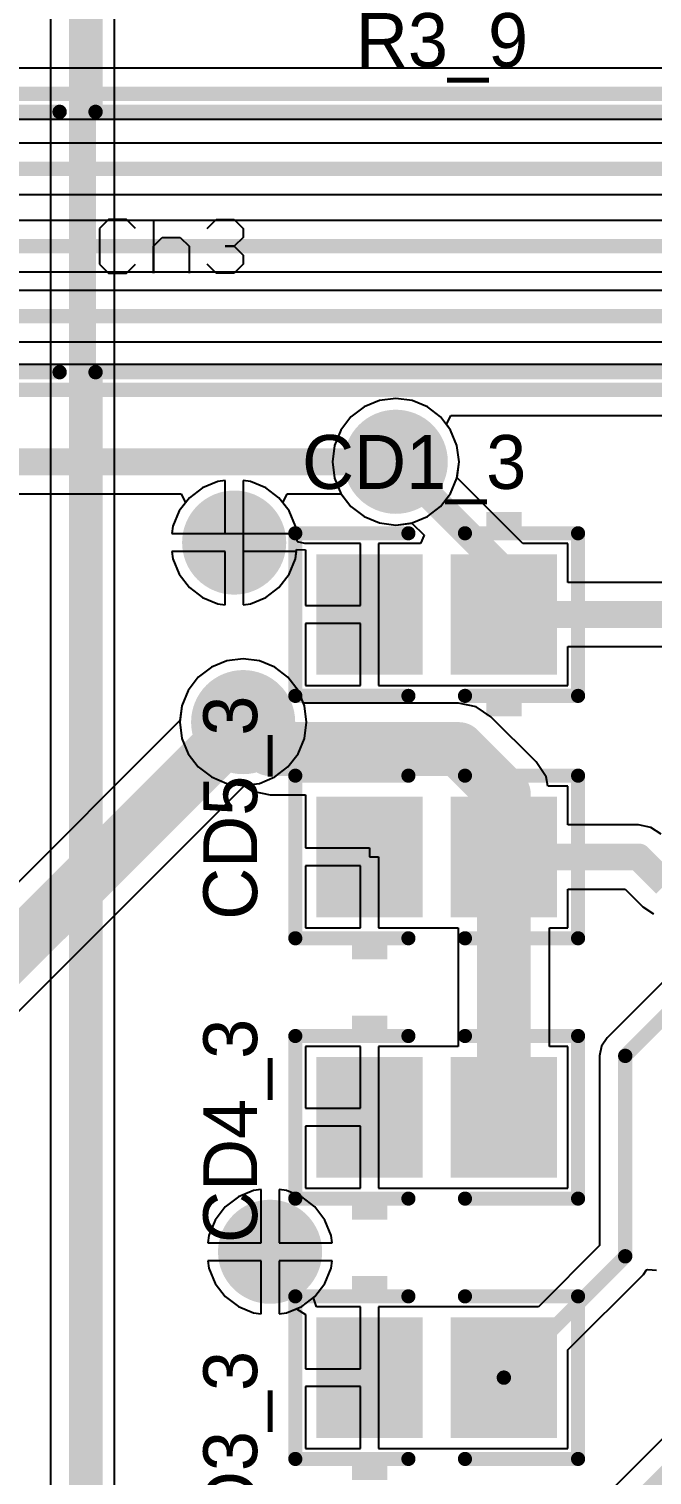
# Model space of a CAD drawing. Header units: millimetres. Extents: x 0.67 to 7.75, y 0.64 to 6.06.
# Drawn here: x 3.991 to 4.338, y 1.961 to 2.766 of the extents above; entities that cross this region are included whole.
import ezdxf

# ---------------------------------------------------------------- set-up
doc = ezdxf.new("R2010")
doc.units = ezdxf.units.MM
doc.header["$MEASUREMENT"] = 0
for name, color, linetype in [('BottomLayer', 5, 'Continuous'), ('BottomSolder', 6, 'Continuous'), ('MultiLayer', 9, 'Continuous'), ('TopLayer', 1, 'Continuous'), ('TopOverlay', 2, 'Continuous'), ('TopPaste', 8, 'Continuous'), ('TopSolder', 216, 'Continuous'), ('ViaHoleLayer', 16, 'Continuous')]:
    doc.layers.add(name, color=color, linetype=linetype)

# ---------------------------------------------------------------- blocks, each defined once
blk = doc.blocks.new('CC2012_0805_106')
at = {"layer": 'TopLayer'}
for points in [[(-0.06299, -0.02953), (-0.01181, -0.02953), (-0.06299, 0.02953), (-0.01181, 0.02953)], [(0.01181, -0.02953), (0.06299, -0.02953), (0.01181, 0.02953), (0.06299, 0.02953)]]:
    blk.add_solid(points, dxfattribs=at)
at = {"layer": 'TopOverlay', "const_width": 0.00787}
for points in [[(-0.07874, -0.04528), (-0.07874, 0.04528)], [(-0.07874, 0.04528), (-0.01575, 0.04528)], [(0.01575, 0.04528), (0.07874, 0.04528)], [(0.07874, -0.04528), (0.07874, 0.04528)], [(-0.07874, -0.04528), (-0.01575, -0.04528)], [(0.01575, -0.04528), (0.07874, -0.04528)]]:
    blk.add_lwpolyline(points, dxfattribs=at)
at = {"layer": 'TopOverlay', "const_width": 0.00394}
for points in [[(-0.08071, 0.04528, 1), (-0.07677, 0.04528, 1)], [(-0.08071, 0.04528, 1), (-0.07677, 0.04528, 1)], [(-0.01772, 0.04528, 1), (-0.01378, 0.04528, 1)], [(0.01378, 0.04528, 1), (0.01772, 0.04528, 1)], [(0.07677, 0.04528, 1), (0.08071, 0.04528, 1)], [(0.07677, 0.04528, 1), (0.08071, 0.04528, 1)], [(-0.08071, -0.04528, 1), (-0.07677, -0.04528, 1)], [(-0.08071, -0.04528, 1), (-0.07677, -0.04528, 1)], [(-0.01772, -0.04528, 1), (-0.01378, -0.04528, 1)], [(0.01378, -0.04528, 1), (0.01772, -0.04528, 1)], [(0.07677, -0.04528, 1), (0.08071, -0.04528, 1)], [(0.07677, -0.04528, 1), (0.08071, -0.04528, 1)]]:
    blk.add_lwpolyline(points, format="xyb", close=True, dxfattribs=at)
at = {"layer": 'TopOverlay'}
for points in [[(-0.04726, 0.04882), (-0.02757, 0.04882), (-0.04726, 0.05669), (-0.02757, 0.05669)], [(-0.04724, -0.05707), (-0.02756, -0.05707), (-0.04724, -0.0492), (-0.02756, -0.0492)]]:
    blk.add_solid(points, dxfattribs=at)
at = {"layer": 'TopPaste'}
for points in [[(-0.06299, -0.02953), (-0.01181, -0.02953), (-0.06299, 0.02953), (-0.01181, 0.02953)], [(0.01181, -0.02953), (0.06299, -0.02953), (0.01181, 0.02953), (0.06299, 0.02953)]]:
    blk.add_solid(points, dxfattribs=at)
at = {"layer": 'TopSolder'}
for points in [[(-0.06699, -0.03353), (-0.00781, -0.03353), (-0.06699, 0.03353), (-0.00781, 0.03353)], [(0.00781, -0.03353), (0.06699, -0.03353), (0.00781, 0.03353), (0.06699, 0.03353)]]:
    blk.add_solid(points, dxfattribs=at)
blk = doc.blocks.new('CC2012_0805_107')
at = {"layer": 'TopLayer'}
for points in [[(-0.06299, -0.02953), (-0.01181, -0.02953), (-0.06299, 0.02953), (-0.01181, 0.02953)], [(0.01181, -0.02953), (0.06299, -0.02953), (0.01181, 0.02953), (0.06299, 0.02953)]]:
    blk.add_solid(points, dxfattribs=at)
at = {"layer": 'TopOverlay', "const_width": 0.00787}
for points in [[(-0.07874, -0.04528), (-0.07874, 0.04528)], [(-0.07874, 0.04528), (-0.01575, 0.04528)], [(0.01575, 0.04528), (0.07874, 0.04528)], [(0.07874, -0.04528), (0.07874, 0.04528)], [(-0.07874, -0.04528), (-0.01575, -0.04528)], [(0.01575, -0.04528), (0.07874, -0.04528)]]:
    blk.add_lwpolyline(points, dxfattribs=at)
at = {"layer": 'TopOverlay', "const_width": 0.00394}
for points in [[(-0.08071, 0.04528, 1), (-0.07677, 0.04528, 1)], [(-0.08071, 0.04528, 1), (-0.07677, 0.04528, 1)], [(-0.01772, 0.04528, 1), (-0.01378, 0.04528, 1)], [(0.01378, 0.04528, 1), (0.01772, 0.04528, 1)], [(0.07677, 0.04528, 1), (0.08071, 0.04528, 1)], [(0.07677, 0.04528, 1), (0.08071, 0.04528, 1)], [(-0.08071, -0.04528, 1), (-0.07677, -0.04528, 1)], [(-0.08071, -0.04528, 1), (-0.07677, -0.04528, 1)], [(-0.01772, -0.04528, 1), (-0.01378, -0.04528, 1)], [(0.01378, -0.04528, 1), (0.01772, -0.04528, 1)], [(0.07677, -0.04528, 1), (0.08071, -0.04528, 1)], [(0.07677, -0.04528, 1), (0.08071, -0.04528, 1)]]:
    blk.add_lwpolyline(points, format="xyb", close=True, dxfattribs=at)
at = {"layer": 'TopOverlay'}
for points in [[(-0.04724, 0.04882), (-0.02756, 0.04882), (-0.04724, 0.05669), (-0.02756, 0.05669)], [(-0.04725, -0.05709), (-0.02756, -0.05709), (-0.04725, -0.04921), (-0.02756, -0.04921)]]:
    blk.add_solid(points, dxfattribs=at)
at = {"layer": 'TopPaste'}
for points in [[(-0.06299, -0.02953), (-0.01181, -0.02953), (-0.06299, 0.02953), (-0.01181, 0.02953)], [(0.01181, -0.02953), (0.06299, -0.02953), (0.01181, 0.02953), (0.06299, 0.02953)]]:
    blk.add_solid(points, dxfattribs=at)
at = {"layer": 'TopSolder'}
for points in [[(-0.06699, -0.03353), (-0.00781, -0.03353), (-0.06699, 0.03353), (-0.00781, 0.03353)], [(0.00781, -0.03353), (0.06699, -0.03353), (0.00781, 0.03353), (0.06699, 0.03353)]]:
    blk.add_solid(points, dxfattribs=at)
blk = doc.blocks.new('CC2012_0805_108')
at = {"layer": 'TopLayer'}
for points in [[(-0.06299, -0.02953), (-0.01181, -0.02953), (-0.06299, 0.02953), (-0.01181, 0.02953)], [(0.01181, -0.02953), (0.06299, -0.02953), (0.01181, 0.02953), (0.06299, 0.02953)]]:
    blk.add_solid(points, dxfattribs=at)
at = {"layer": 'TopOverlay', "const_width": 0.00787}
for points in [[(-0.07874, -0.04528), (-0.07874, 0.04528)], [(-0.07874, 0.04528), (-0.01575, 0.04528)], [(0.01575, 0.04528), (0.07874, 0.04528)], [(0.07874, -0.04528), (0.07874, 0.04528)], [(-0.07874, -0.04528), (-0.01575, -0.04528)], [(0.01575, -0.04528), (0.07874, -0.04528)]]:
    blk.add_lwpolyline(points, dxfattribs=at)
at = {"layer": 'TopOverlay', "const_width": 0.00394}
for points in [[(-0.08071, 0.04528, 1), (-0.07677, 0.04528, 1)], [(-0.08071, 0.04528, 1), (-0.07677, 0.04528, 1)], [(-0.01772, 0.04528, 1), (-0.01378, 0.04528, 1)], [(0.01378, 0.04528, 1), (0.01772, 0.04528, 1)], [(0.07677, 0.04528, 1), (0.08071, 0.04528, 1)], [(0.07677, 0.04528, 1), (0.08071, 0.04528, 1)], [(-0.08071, -0.04528, 1), (-0.07677, -0.04528, 1)], [(-0.08071, -0.04528, 1), (-0.07677, -0.04528, 1)], [(-0.01772, -0.04528, 1), (-0.01378, -0.04528, 1)], [(0.01378, -0.04528, 1), (0.01772, -0.04528, 1)], [(0.07677, -0.04528, 1), (0.08071, -0.04528, 1)], [(0.07677, -0.04528, 1), (0.08071, -0.04528, 1)]]:
    blk.add_lwpolyline(points, format="xyb", close=True, dxfattribs=at)
at = {"layer": 'TopOverlay'}
for points in [[(-0.04724, 0.04882), (-0.02756, 0.04882), (-0.04724, 0.05669), (-0.02756, 0.05669)], [(-0.04724, -0.05709), (-0.02756, -0.05709), (-0.04724, -0.04921), (-0.02756, -0.04921)]]:
    blk.add_solid(points, dxfattribs=at)
at = {"layer": 'TopPaste'}
for points in [[(-0.06299, -0.02953), (-0.01181, -0.02953), (-0.06299, 0.02953), (-0.01181, 0.02953)], [(0.01181, -0.02953), (0.06299, -0.02953), (0.01181, 0.02953), (0.06299, 0.02953)]]:
    blk.add_solid(points, dxfattribs=at)
at = {"layer": 'TopSolder'}
for points in [[(-0.06699, -0.03353), (-0.00781, -0.03353), (-0.06699, 0.03353), (-0.00781, 0.03353)], [(0.00781, -0.03353), (0.06699, -0.03353), (0.00781, 0.03353), (0.06699, 0.03353)]]:
    blk.add_solid(points, dxfattribs=at)
blk = doc.blocks.new('CC2012_0805_110')
at = {"layer": 'TopLayer'}
for points in [[(-0.06299, -0.02953), (-0.01181, -0.02953), (-0.06299, 0.02953), (-0.01181, 0.02953)], [(0.01181, -0.02953), (0.06299, -0.02953), (0.01181, 0.02953), (0.06299, 0.02953)]]:
    blk.add_solid(points, dxfattribs=at)
at = {"layer": 'TopOverlay', "const_width": 0.00787}
for points in [[(-0.07874, 0.04528), (-0.07874, -0.04528)], [(-0.01575, 0.04528), (-0.07874, 0.04528)], [(0.07874, 0.04528), (0.01575, 0.04528)], [(0.07874, 0.04528), (0.07874, -0.04528)], [(-0.01575, -0.04528), (-0.07874, -0.04528)], [(0.07874, -0.04528), (0.01575, -0.04528)]]:
    blk.add_lwpolyline(points, dxfattribs=at)
at = {"layer": 'TopOverlay', "const_width": 0.00394}
for points in [[(-0.08071, 0.04528, 1), (-0.07677, 0.04528, 1)], [(-0.08071, 0.04528, 1), (-0.07677, 0.04528, 1)], [(-0.01772, 0.04528, 1), (-0.01378, 0.04528, 1)], [(0.01378, 0.04528, 1), (0.01772, 0.04528, 1)], [(0.07677, 0.04528, 1), (0.08071, 0.04528, 1)], [(0.07677, 0.04528, 1), (0.08071, 0.04528, 1)], [(-0.08071, -0.04528, 1), (-0.07677, -0.04528, 1)], [(-0.08071, -0.04528, 1), (-0.07677, -0.04528, 1)], [(-0.01772, -0.04528, 1), (-0.01378, -0.04528, 1)], [(0.01378, -0.04528, 1), (0.01772, -0.04528, 1)], [(0.07677, -0.04528, 1), (0.08071, -0.04528, 1)], [(0.07677, -0.04528, 1), (0.08071, -0.04528, 1)]]:
    blk.add_lwpolyline(points, format="xyb", close=True, dxfattribs=at)
at = {"layer": 'TopOverlay'}
for points in [[(-0.04726, 0.04882), (-0.02757, 0.04882), (-0.04726, 0.05669), (-0.02757, 0.05669)], [(-0.04725, -0.05707), (-0.02756, -0.05707), (-0.04725, -0.0492), (-0.02756, -0.0492)]]:
    blk.add_solid(points, dxfattribs=at)
at = {"layer": 'TopPaste'}
for points in [[(-0.06299, -0.02953), (-0.01181, -0.02953), (-0.06299, 0.02953), (-0.01181, 0.02953)], [(0.01181, -0.02953), (0.06299, -0.02953), (0.01181, 0.02953), (0.06299, 0.02953)]]:
    blk.add_solid(points, dxfattribs=at)
at = {"layer": 'TopSolder'}
for points in [[(-0.06699, -0.03353), (-0.00781, -0.03353), (-0.06699, 0.03353), (-0.00781, 0.03353)], [(0.00781, -0.03353), (0.06699, -0.03353), (0.00781, 0.03353), (0.06699, 0.03353)]]:
    blk.add_solid(points, dxfattribs=at)

msp = doc.modelspace()

# ---------------------------------------------------------------- linework, layer by layer
at = {"layer": 'BottomLayer'}
for p, q in [((4.89517, 2.74427), (3.96079, 2.74427)), ((3.96316, 2.71573), (4.79086, 2.71573)), ((4.78809, 2.70241), (3.9608, 2.70241)), ((3.84603, 2.67386), (4.72443, 2.67386)), ((4.72182, 2.65936), (3.84184, 2.65936)), ((3.76277, 2.63082), (4.61339, 2.63082)), ((4.61248, 2.62036), (3.76121, 2.62036)), ((3.68797, 2.59182), (4.53439, 2.59182)), ((4.53261, 2.57927), (3.68584, 2.57927)), ((4.22321, 2.54573), (4.22568, 2.55073)), ((4.22557, 2.54265), (4.22321, 2.54573)), ((4.22568, 2.55073), (4.53344, 2.55073)), ((4.2291, 2.53414), (4.22557, 2.54265)), ((4.2303, 2.525), (4.2291, 2.53414)), ((4.2291, 2.51586), (4.2303, 2.525)), ((4.22557, 2.50735), (4.2291, 2.51586)), ((3.97543, 2.50716), (4.07542, 2.50716)), ((4.07542, 2.50716), (4.07789, 2.50216)), ((4.13211, 2.50216), (4.13458, 2.50716)), ((4.13458, 2.50716), (4.16457, 2.50716)), ((4.16457, 2.50716), (4.17004, 2.50004)), ((4.21996, 2.50004), (4.22557, 2.50735)), ((4.07443, 2.49765), (4.0709, 2.48914)), ((4.07789, 2.50216), (4.07443, 2.49765)), ((4.13557, 2.49765), (4.13211, 2.50216)), ((4.1391, 2.48914), (4.13557, 2.49765)), ((4.17004, 2.50004), (4.17735, 2.49443)), ((4.21265, 2.49443), (4.21996, 2.50004)), ((4.0709, 2.48914), (4.07036, 2.485)), ((4.13964, 2.485), (4.1391, 2.48914)), ((4.17735, 2.49443), (4.18586, 2.4909)), ((4.18586, 2.4909), (4.195, 2.4897)), ((4.195, 2.4897), (4.20414, 2.4909)), ((4.20414, 2.4909), (4.21265, 2.49443)), ((4.07036, 2.485), (4.13964, 2.485)), ((4.1, 2.475), (4.07036, 2.475)), ((4.07036, 2.475), (4.0709, 2.47086)), ((4.1, 2.44536), (4.1, 2.475)), ((4.13964, 2.475), (4.11, 2.475)), ((4.11, 2.475), (4.11, 2.44536)), ((4.1391, 2.47086), (4.13964, 2.475)), ((4.0709, 2.47086), (4.07443, 2.46235)), ((4.13557, 2.46235), (4.1391, 2.47086)), ((4.07443, 2.46235), (4.08004, 2.45504)), ((4.12996, 2.45504), (4.13557, 2.46235)), ((4.08004, 2.45504), (4.08735, 2.44943)), ((4.08735, 2.44943), (4.09586, 2.4459)), ((4.11414, 2.4459), (4.12265, 2.44943)), ((4.12265, 2.44943), (4.12996, 2.45504)), ((4.09586, 2.4459), (4.1, 2.44536)), ((4.11, 2.44536), (4.11414, 2.4459)), ((4.09235, 2.41057), (4.08504, 2.40496)), ((4.10086, 2.4141), (4.09235, 2.41057)), ((4.11, 2.4153), (4.10086, 2.4141)), ((4.11914, 2.4141), (4.11, 2.4153)), ((4.12765, 2.41057), (4.11914, 2.4141)), ((4.13496, 2.40496), (4.12765, 2.41057)), ((4.08504, 2.40496), (4.07943, 2.39765)), ((4.14057, 2.39765), (4.13496, 2.40496)), ((4.07943, 2.39765), (4.0759, 2.38914)), ((4.1441, 2.38914), (4.14057, 2.39765)), ((4.0759, 2.38914), (4.07481, 2.38086)), ((4.1453, 2.38), (4.1441, 2.38914)), ((4.07481, 2.38086), (3.93698, 2.24302)), ((4.1441, 2.37086), (4.1453, 2.38)), ((4.14057, 2.36235), (4.1441, 2.37086)), ((4.13496, 2.35504), (4.14057, 2.36235)), ((4.12765, 2.34943), (4.13496, 2.35504)), ((3.98049, 2.21444), (4.11086, 2.34481)), ((4.11086, 2.34481), (4.11914, 2.3459)), ((4.11914, 2.3459), (4.12765, 2.34943)), ((4.11586, 2.1191), (4.10735, 2.11557)), ((4.12, 2.11964), (4.11586, 2.1191)), ((4.12, 2.09), (4.12, 2.11964)), ((4.13414, 2.1191), (4.13, 2.11964)), ((4.13, 2.11964), (4.13, 2.09)), ((4.14265, 2.11557), (4.13414, 2.1191)), ((4.10735, 2.11557), (4.10004, 2.10996)), ((4.14996, 2.10996), (4.14265, 2.11557)), ((4.09443, 2.10265), (4.0909, 2.09414)), ((4.10004, 2.10996), (4.09443, 2.10265)), ((4.15557, 2.10265), (4.14996, 2.10996)), ((4.1591, 2.09414), (4.15557, 2.10265)), ((4.0909, 2.09414), (4.09036, 2.09)), ((4.09036, 2.09), (4.12, 2.09)), ((4.13, 2.09), (4.15964, 2.09)), ((4.15964, 2.09), (4.1591, 2.09414)), ((4.12, 2.08), (4.09036, 2.08)), ((4.09036, 2.08), (4.0909, 2.07586)), ((4.12, 2.05036), (4.12, 2.08)), ((4.15964, 2.08), (4.13, 2.08)), ((4.13, 2.08), (4.13, 2.05036)), ((4.1591, 2.07586), (4.15964, 2.08)), ((4.0909, 2.07586), (4.09443, 2.06735)), ((4.15557, 2.06735), (4.1591, 2.07586)), ((4.09443, 2.06735), (4.10004, 2.06004)), ((4.14996, 2.06004), (4.15557, 2.06735)), ((4.10004, 2.06004), (4.10735, 2.05443)), ((4.10735, 2.05443), (4.11586, 2.0509)), ((4.13414, 2.0509), (4.14265, 2.05443)), ((4.14265, 2.05443), (4.14996, 2.06004)), ((4.11586, 2.0509), (4.12, 2.05036)), ((4.13, 2.05036), (4.13414, 2.0509))]:
    msp.add_line(p, q, dxfattribs=at)
for points, const_width in [([(3.92714, 2.73), (4.92714, 2.73)], 0.008), ([(1.02186, 2.68814), (6.45186, 2.68814)], 0.008), ([(3.63985, 2.64509), (6.40491, 2.64509)], 0.008), ([(1.03109, 2.60609), (6.24391, 2.60609)], 0.008), ([(3.555, 2.565), (6.305, 2.565)], 0.008), ([(3.945, 2.525), (4.195, 2.525)], 0.015), ([(4.195, 2.525), (4.205, 2.525)], 0.015), ([(3.955, 2.225), (4.11, 2.38)], 0.03)]:
    msp.add_lwpolyline(points, dxfattribs=dict(at, const_width=const_width))
for points, const_width in [([(4.1825, 2.525, 1), (4.2075, 2.525, 1)], 0.025), ([(4.19125, 2.525, 1), (4.19875, 2.525, 1)], 0.0075), ([(4.19125, 2.525, 1), (4.19875, 2.525, 1)], 0.0075), ([(4.20125, 2.525, 1), (4.20875, 2.525, 1)], 0.0075), ([(4.0925, 2.48, 1), (4.1175, 2.48, 1)], 0.025), ([(4.0975, 2.38, 1), (4.1225, 2.38, 1)], 0.025), ([(4.1025, 2.38, 1), (4.1175, 2.38, 1)], 0.015), ([(4.1125, 2.085, 1), (4.1375, 2.085, 1)], 0.025)]:
    msp.add_lwpolyline(points, format="xyb", close=True, dxfattribs=dict(at, const_width=const_width))
at = {"layer": 'BottomSolder', "const_width": 0.029}
for points in [[(4.1805, 2.525, 1), (4.2095, 2.525, 1)], [(4.0905, 2.48, 1), (4.1195, 2.48, 1)], [(4.0955, 2.38, 1), (4.1245, 2.38, 1)], [(4.1105, 2.085, 1), (4.1395, 2.085, 1)]]:
    msp.add_lwpolyline(points, format="xyb", close=True, dxfattribs=at)
at = {"layer": 'MultiLayer', "const_width": 0.025}
for points in [[(4.1825, 2.525, 1), (4.2075, 2.525, 1)], [(4.0925, 2.48, 1), (4.1175, 2.48, 1)], [(4.0975, 2.38, 1), (4.1225, 2.38, 1)], [(4.1125, 2.085, 1), (4.1375, 2.085, 1)]]:
    msp.add_lwpolyline(points, format="xyb", close=True, dxfattribs=at)
at = {"layer": 'TopLayer'}
for p, q in [((4.00266, 3.9276), (4.00266, 1.08601)), ((4.03834, 1.0934), (4.03834, 3.87915)), ((4.17735, 2.55557), (4.17004, 2.54996)), ((4.18586, 2.5591), (4.17735, 2.55557)), ((4.195, 2.5603), (4.18586, 2.5591)), ((4.20414, 2.5591), (4.195, 2.5603)), ((4.21265, 2.55557), (4.20414, 2.5591)), ((4.21996, 2.54996), (4.21265, 2.55557)), ((4.17004, 2.54996), (4.16443, 2.54265)), ((4.22557, 2.54265), (4.21996, 2.54996)), ((4.16443, 2.54265), (4.1609, 2.53414)), ((4.2291, 2.53414), (4.22557, 2.54265)), ((4.1609, 2.53414), (4.1597, 2.525)), ((4.2303, 2.525), (4.2291, 2.53414)), ((4.1597, 2.525), (4.1609, 2.51586)), ((4.22913, 2.5161), (4.2303, 2.525)), ((4.09586, 2.5141), (4.08735, 2.51057)), ((4.1, 2.51464), (4.09586, 2.5141)), ((4.1, 2.485), (4.1, 2.51464)), ((4.11414, 2.5141), (4.11, 2.51464)), ((4.11, 2.51464), (4.11, 2.48)), ((4.12265, 2.51057), (4.11414, 2.5141)), ((4.1609, 2.51586), (4.16443, 2.50735)), ((4.26582, 2.47941), (4.22913, 2.5161)), ((4.08735, 2.51057), (4.08004, 2.50496)), ((4.12996, 2.50496), (4.12265, 2.51057)), ((4.16443, 2.50735), (4.17004, 2.50004)), ((4.07443, 2.49765), (4.0709, 2.48914)), ((4.08004, 2.50496), (4.07443, 2.49765)), ((4.13557, 2.49765), (4.12996, 2.50496)), ((4.1391, 2.48914), (4.13557, 2.49765)), ((4.17004, 2.50004), (4.17735, 2.49443)), ((4.0709, 2.48914), (4.07036, 2.485)), ((4.14014, 2.4812), (4.1391, 2.48914)), ((4.17735, 2.49443), (4.18586, 2.4909)), ((4.18586, 2.4909), (4.195, 2.4897)), ((4.195, 2.4897), (4.2039, 2.49087)), ((4.2039, 2.49087), (4.21073, 2.48403)), ((4.07036, 2.485), (4.1, 2.485)), ((4.14024, 2.48047), (4.14014, 2.4812)), ((4.21073, 2.48403), (4.20882, 2.47941)), ((4.1, 2.475), (4.07036, 2.475)), ((4.07036, 2.475), (4.0709, 2.47086)), ((4.1, 2.44536), (4.1, 2.475)), ((4.11, 2.48), (4.11, 2.44536)), ((4.1391, 2.47086), (4.1398, 2.47621)), ((4.1398, 2.47621), (4.14464, 2.47589)), ((4.14434, 2.47952), (4.14024, 2.48047)), ((4.14524, 2.47941), (4.14434, 2.47952)), ((4.14464, 2.47589), (4.1448, 2.47491)), ((4.1448, 2.47491), (4.1448, 2.47449)), ((4.1448, 2.47449), (4.1448, 2.44489)), ((4.17539, 2.47941), (4.14524, 2.47941)), ((4.17539, 2.44489), (4.17539, 2.47941)), ((4.20882, 2.47941), (4.18539, 2.47941)), ((4.18539, 2.47941), (4.18539, 2.43989)), ((4.29079, 2.47941), (4.26582, 2.47941)), ((4.29079, 2.45773), (4.29079, 2.47941)), ((4.0709, 2.47086), (4.07443, 2.46235)), ((4.13557, 2.46235), (4.1391, 2.47086)), ((4.07443, 2.46235), (4.08004, 2.45504)), ((4.12996, 2.45504), (4.13557, 2.46235)), ((4.36857, 2.45773), (4.29079, 2.45773)), ((4.08004, 2.45504), (4.08735, 2.44943)), ((4.08735, 2.44943), (4.09586, 2.4459)), ((4.11414, 2.4459), (4.12265, 2.44943)), ((4.12265, 2.44943), (4.12996, 2.45504)), ((4.09586, 2.4459), (4.1, 2.44536)), ((4.11, 2.44536), (4.11414, 2.4459)), ((4.1448, 2.44489), (4.17539, 2.44489)), ((4.17539, 2.43489), (4.1448, 2.43489)), ((4.1448, 2.43489), (4.1448, 2.40036)), ((4.17539, 2.40036), (4.17539, 2.43489)), ((4.18539, 2.43989), (4.18539, 2.40036)), ((4.29079, 2.40036), (4.29079, 2.42204)), ((4.29079, 2.42204), (4.3528, 2.42204)), ((4.09235, 2.41057), (4.08504, 2.40496)), ((4.10086, 2.4141), (4.09235, 2.41057)), ((4.11, 2.4153), (4.10086, 2.4141)), ((4.11914, 2.4141), (4.11, 2.4153)), ((4.12765, 2.41057), (4.11914, 2.4141)), ((4.13496, 2.40496), (4.12765, 2.41057)), ((4.08504, 2.40496), (4.07943, 2.39765)), ((4.14057, 2.39765), (4.13496, 2.40496)), ((4.1448, 2.40036), (4.17539, 2.40036)), ((4.18539, 2.40036), (4.21598, 2.40036)), ((4.21598, 2.40036), (4.21598, 2.40036)), ((4.21598, 2.40036), (4.21961, 2.40036)), ((4.21961, 2.40036), (4.21961, 2.40036)), ((4.21961, 2.40036), (4.22098, 2.40036)), ((4.22098, 2.40036), (4.29079, 2.40036)), ((4.07943, 2.39765), (4.0759, 2.38914)), ((4.14354, 2.39049), (4.14057, 2.39765)), ((4.0759, 2.38914), (4.0747, 2.38)), ((4.23, 2.39049), (4.14354, 2.39049)), ((4.23975, 2.38855), (4.23, 2.39049)), ((4.24802, 2.38302), (4.23975, 2.38855)), ((4.0747, 2.38), (4.0759, 2.37086)), ((4.27322, 2.35783), (4.24802, 2.38302)), ((4.0759, 2.37086), (4.07943, 2.36235)), ((4.07943, 2.36235), (4.08504, 2.35504)), ((4.08504, 2.35504), (4.09235, 2.34943)), ((4.27875, 2.34956), (4.27322, 2.35783)), ((4.09235, 2.34943), (4.10086, 2.3459)), ((4.10086, 2.3459), (4.11, 2.3447)), ((4.11, 2.3447), (4.11032, 2.34474)), ((4.11032, 2.34474), (4.11525, 2.34145)), ((4.27977, 2.34441), (4.27875, 2.34956)), ((4.29079, 2.34441), (4.27977, 2.34441)), ((4.29079, 2.32273), (4.29079, 2.34441)), ((4.11525, 2.34145), (4.125, 2.33951)), ((4.125, 2.33951), (4.1448, 2.33951)), ((4.1448, 2.33951), (4.1448, 2.30989)), ((4.3302, 2.32273), (4.29079, 2.32273)), ((4.33703, 2.32137), (4.3302, 2.32273)), ((4.34282, 2.3175), (4.33703, 2.32137)), ((4.1448, 2.30989), (4.18039, 2.30989)), ((4.18039, 2.30989), (4.18039, 2.30489)), ((4.18039, 2.30489), (4.18539, 2.30489)), ((4.18539, 2.30489), (4.18539, 2.26536)), ((4.17539, 2.29989), (4.1448, 2.29989)), ((4.1448, 2.29989), (4.1448, 2.26536)), ((4.17539, 2.26536), (4.17539, 2.29989)), ((4.29079, 2.26536), (4.29079, 2.28704)), ((4.29079, 2.28704), (4.32281, 2.28704)), ((4.32281, 2.28704), (4.33268, 2.27718)), ((4.33268, 2.27718), (4.33847, 2.27331)), ((4.1448, 2.26536), (4.17539, 2.26536)), ((4.18539, 2.26536), (4.21598, 2.26536)), ((4.21598, 2.26536), (4.21598, 2.26536)), ((4.21598, 2.26536), (4.21961, 2.26536)), ((4.21961, 2.26536), (4.21961, 2.26536)), ((4.21961, 2.26536), (4.22098, 2.26536)), ((4.22098, 2.26536), (4.22971, 2.26536)), ((4.22971, 2.26536), (4.22971, 2.19941)), ((4.28069, 2.19941), (4.28069, 2.26536)), ((4.28069, 2.26536), (4.29079, 2.26536)), ((4.35056, 2.24207), (4.3127, 2.20421)), ((4.17539, 2.19941), (4.1448, 2.19941)), ((4.1448, 2.19941), (4.1448, 2.16489)), ((4.17539, 2.16489), (4.17539, 2.19941)), ((4.21461, 2.19941), (4.18539, 2.19941)), ((4.18539, 2.19941), (4.18539, 2.15989)), ((4.21598, 2.19941), (4.21461, 2.19941)), ((4.21961, 2.19941), (4.21598, 2.19941)), ((4.22098, 2.19941), (4.21961, 2.19941)), ((4.22971, 2.19941), (4.22098, 2.19941)), ((4.29079, 2.19941), (4.28069, 2.19941)), ((4.29079, 2.12036), (4.29079, 2.19941)), ((4.30961, 2.19958), (4.30852, 2.19411)), ((4.3127, 2.20421), (4.30961, 2.19958)), ((4.30852, 2.19411), (4.30852, 2.19411)), ((4.30852, 2.19411), (4.30852, 2.0884)), ((4.1448, 2.16489), (4.17539, 2.16489)), ((4.18539, 2.15989), (4.18539, 2.12036)), ((4.17539, 2.15489), (4.1448, 2.15489)), ((4.1448, 2.15489), (4.1448, 2.12036)), ((4.17539, 2.12036), (4.17539, 2.15489)), ((4.11586, 2.1191), (4.10735, 2.11557)), ((4.12, 2.11964), (4.11586, 2.1191)), ((4.12, 2.09), (4.12, 2.11964)), ((4.13414, 2.1191), (4.13, 2.11964)), ((4.13, 2.11964), (4.13, 2.09)), ((4.14265, 2.11557), (4.13414, 2.1191)), ((4.1448, 2.12036), (4.17539, 2.12036)), ((4.18539, 2.12036), (4.21461, 2.12036)), ((4.21461, 2.12036), (4.21598, 2.12036)), ((4.21598, 2.12036), (4.21961, 2.12036)), ((4.21961, 2.12036), (4.22098, 2.12036)), ((4.22098, 2.12036), (4.29079, 2.12036)), ((4.10735, 2.11557), (4.10004, 2.10996)), ((4.14996, 2.10996), (4.14265, 2.11557)), ((4.09443, 2.10265), (4.0909, 2.09414)), ((4.10004, 2.10996), (4.09443, 2.10265)), ((4.15557, 2.10265), (4.14996, 2.10996)), ((4.1591, 2.09414), (4.15557, 2.10265)), ((4.0909, 2.09414), (4.09036, 2.09)), ((4.09036, 2.09), (4.12, 2.09)), ((4.13, 2.09), (4.15964, 2.09)), ((4.15964, 2.09), (4.1591, 2.09414)), ((4.30852, 2.0884), (4.27454, 2.05441)), ((4.12, 2.08), (4.09036, 2.08)), ((4.09036, 2.08), (4.0909, 2.07586)), ((4.12, 2.05036), (4.12, 2.08)), ((4.15964, 2.08), (4.13, 2.08)), ((4.13, 2.08), (4.13, 2.05036)), ((4.1591, 2.07586), (4.15964, 2.08)), ((4.0909, 2.07586), (4.09443, 2.06735)), ((4.15557, 2.06735), (4.1591, 2.07586)), ((4.29079, 2.03029), (4.33289, 2.07239)), ((4.33289, 2.07239), (4.33461, 2.07496)), ((4.33289, 2.07239), (4.33289, 2.07239)), ((4.33461, 2.07496), (4.33538, 2.07518)), ((4.33538, 2.07518), (4.34026, 2.07483)), ((4.09443, 2.06735), (4.10004, 2.06004)), ((4.14996, 2.06004), (4.15557, 2.06735)), ((4.10004, 2.06004), (4.10735, 2.05443)), ((4.10735, 2.05443), (4.11586, 2.0509)), ((4.14915, 2.05941), (4.14996, 2.06004)), ((4.15085, 2.05441), (4.14915, 2.05941)), ((4.17539, 2.05441), (4.15085, 2.05441)), ((4.17539, 2.01989), (4.17539, 2.05441)), ((4.21461, 2.05441), (4.18539, 2.05441)), ((4.18539, 2.05441), (4.18539, 2.01489)), ((4.21598, 2.05441), (4.21461, 2.05441)), ((4.21961, 2.05441), (4.21598, 2.05441)), ((4.22098, 2.05441), (4.21961, 2.05441)), ((4.27454, 2.05441), (4.22098, 2.05441)), ((4.11586, 2.0509), (4.12, 2.05036)), ((4.13, 2.05036), (4.13414, 2.0509)), ((4.13414, 2.0509), (4.1398, 2.05325)), ((4.1398, 2.05325), (4.1448, 2.05005)), ((4.1448, 2.05005), (4.1448, 2.01989)), ((4.29079, 1.97536), (4.29079, 2.03029)), ((4.1448, 2.01989), (4.17539, 2.01989)), ((4.18539, 2.01489), (4.18539, 1.97536)), ((4.17539, 2.00989), (4.1448, 2.00989)), ((4.1448, 2.00989), (4.1448, 1.97536)), ((4.17539, 1.97536), (4.17539, 2.00989)), ((4.36663, 2.00391), (4.26388, 1.90116)), ((4.1448, 1.97536), (4.17539, 1.97536)), ((4.18539, 1.97536), (4.21461, 1.97536)), ((4.21461, 1.97536), (4.21598, 1.97536)), ((4.21598, 1.97536), (4.21961, 1.97536)), ((4.21961, 1.97536), (4.22098, 1.97536)), ((4.22098, 1.97536), (4.29079, 1.97536))]:
    msp.add_line(p, q, dxfattribs=at)
for points, const_width in [([(4.0205, 1.08601), (4.0205, 3.9276)], 0.015), ([(4.195, 2.525), (4.2552, 2.4648)], 0.015), ([(4.2552, 2.43989), (4.2552, 2.4648)], 0.015), ([(4.2552, 2.43989), (4.36857, 2.43989)], 0.015), ([(4.11, 2.38), (4.125, 2.365)], 0.03), ([(4.125, 2.365), (4.23, 2.365)], 0.03), ([(4.23, 2.365), (4.2552, 2.3398)], 0.03), ([(4.2552, 2.30489), (4.2552, 2.3398)], 0.03), ([(4.2552, 2.15989), (4.2552, 2.30489)], 0.03), ([(4.2552, 2.30489), (4.3302, 2.30489)], 0.015), ([(4.3302, 2.30489), (4.3453, 2.2898)], 0.015), ([(4.3228, 2.19411), (4.3918, 2.26311)], 0.008), ([(4.3228, 2.08248), (4.3228, 2.19411)], 0.008), ([(4.2552, 2.01489), (4.3228, 2.08248)], 0.008), ([(4.27398, 1.89107), (4.4028, 2.01989)], 0.008)]:
    msp.add_lwpolyline(points, dxfattribs=dict(at, const_width=const_width))
for points, const_width in [([(4.1825, 2.525, 1), (4.2075, 2.525, 1)], 0.025), ([(4.19125, 2.525, 1), (4.19875, 2.525, 1)], 0.0075), ([(4.0925, 2.48, 1), (4.1175, 2.48, 1)], 0.025), ([(4.25145, 2.4648, 1), (4.25895, 2.4648, 1)], 0.0075), ([(4.25145, 2.4648, 1), (4.25895, 2.4648, 1)], 0.0075), ([(4.25145, 2.43989, 1), (4.25895, 2.43989, 1)], 0.0075), ([(4.25145, 2.43989, 1), (4.25895, 2.43989, 1)], 0.0075), ([(4.0975, 2.38, 1), (4.1225, 2.38, 1)], 0.025), ([(4.1025, 2.38, 1), (4.1175, 2.38, 1)], 0.015), ([(4.1175, 2.365, 1), (4.1325, 2.365, 1)], 0.015), ([(4.1175, 2.365, 1), (4.1325, 2.365, 1)], 0.015), ([(4.2225, 2.365, 1), (4.2375, 2.365, 1)], 0.015), ([(4.2225, 2.365, 1), (4.2375, 2.365, 1)], 0.015), ([(4.2477, 2.3398, 1), (4.2627, 2.3398, 1)], 0.015), ([(4.2477, 2.3398, 1), (4.2627, 2.3398, 1)], 0.015), ([(4.2477, 2.30489, 1), (4.2627, 2.30489, 1)], 0.015), ([(4.2477, 2.30489, 1), (4.2627, 2.30489, 1)], 0.015), ([(4.25145, 2.30489, 1), (4.25895, 2.30489, 1)], 0.0075), ([(4.32645, 2.30489, 1), (4.33395, 2.30489, 1)], 0.0075), ([(4.32645, 2.30489, 1), (4.33395, 2.30489, 1)], 0.0075), ([(4.3208, 2.19411, 1), (4.3248, 2.19411, 1)], 0.004), ([(4.3208, 2.19411, 1), (4.3248, 2.19411, 1)], 0.004), ([(4.2477, 2.15989, 1), (4.2627, 2.15989, 1)], 0.015), ([(4.1125, 2.085, 1), (4.1375, 2.085, 1)], 0.025), ([(4.3208, 2.08248, 1), (4.3248, 2.08248, 1)], 0.004), ([(4.3208, 2.08248, 1), (4.3248, 2.08248, 1)], 0.004), ([(4.2532, 2.01489, 1), (4.2572, 2.01489, 1)], 0.004)]:
    msp.add_lwpolyline(points, format="xyb", close=True, dxfattribs=dict(at, const_width=const_width))
at = {"layer": 'TopOverlay'}
for p, q in [((4.035, 2.65999), (4.03, 2.65499)), ((4.045, 2.65999), (4.035, 2.65999)), ((4.04999, 2.65499), (4.045, 2.65999)), ((4.05999, 2.65999), (4.05999, 2.63)), ((4.08998, 2.65499), (4.09498, 2.65999)), ((4.09498, 2.65999), (4.10498, 2.65999)), ((4.10498, 2.65999), (4.10997, 2.65499)), ((4.03, 2.65499), (4.03, 2.635)), ((4.05999, 2.645), (4.06499, 2.64999)), ((4.06499, 2.64999), (4.07499, 2.64999)), ((4.07499, 2.64999), (4.07998, 2.645)), ((4.10997, 2.64999), (4.10498, 2.645)), ((4.10997, 2.65499), (4.10997, 2.64999)), ((4.05999, 2.63), (4.05999, 2.645)), ((4.07998, 2.645), (4.07998, 2.63)), ((4.10498, 2.645), (4.09998, 2.645)), ((4.09998, 2.645), (4.10498, 2.645)), ((4.10498, 2.645), (4.10997, 2.64)), ((4.03, 2.635), (4.035, 2.63)), ((4.045, 2.63), (4.04999, 2.635)), ((4.09498, 2.63), (4.08998, 2.635)), ((4.10997, 2.635), (4.10498, 2.63)), ((4.10997, 2.64), (4.10997, 2.635)), ((4.035, 2.63), (4.045, 2.63)), ((4.10498, 2.63), (4.09498, 2.63))]:
    msp.add_line(p, q, dxfattribs=at)
at = {"layer": 'TopOverlay', "const_width": 0.008}
for points in [[(4.0278, 2.71989), (4.0278, 4.12489)], [(3.9428, 2.71989), (4.0078, 2.71989)], [(4.0278, 2.71989), (4.9428, 2.71989)], [(3.0278, 2.57489), (4.0078, 2.57489)], [(4.0278, 2.57489), (5.0078, 2.57489)], [(4.0278, 1.16989), (4.0278, 2.57489)]]:
    msp.add_lwpolyline(points, dxfattribs=at)
at = {"layer": 'TopOverlay', "const_width": 0.004}
for points in [[(4.0058, 2.71989, 1), (4.0098, 2.71989, 1)], [(4.0258, 2.71989, 1), (4.0298, 2.71989, 1)], [(4.0258, 2.71989, 1), (4.0298, 2.71989, 1)], [(4.0058, 2.57489, 1), (4.0098, 2.57489, 1)], [(4.0258, 2.57489, 1), (4.0298, 2.57489, 1)], [(4.0258, 2.57489, 1), (4.0298, 2.57489, 1)]]:
    msp.add_lwpolyline(points, format="xyb", close=True, dxfattribs=at)
at = {"layer": 'TopSolder', "const_width": 0.029}
for points in [[(4.1805, 2.525, 1), (4.2095, 2.525, 1)], [(4.0905, 2.48, 1), (4.1195, 2.48, 1)], [(4.0955, 2.38, 1), (4.1245, 2.38, 1)], [(4.1105, 2.085, 1), (4.1395, 2.085, 1)]]:
    msp.add_lwpolyline(points, format="xyb", close=True, dxfattribs=at)
at = {"layer": 'ViaHoleLayer', "const_width": 0.014}
for points in [[(4.188, 2.525, 1), (4.202, 2.525, 1)], [(4.098, 2.48, 1), (4.112, 2.48, 1)], [(4.103, 2.38, 1), (4.117, 2.38, 1)], [(4.118, 2.085, 1), (4.132, 2.085, 1)]]:
    msp.add_lwpolyline(points, format="xyb", close=True, dxfattribs=at)

# ---------------------------------------------------------------- block references
for name, p, rotation in [('CC2012_0805_110', (4.2178, 2.43989), 180), ('CC2012_0805_106', (4.2178, 2.30489), 360), ('CC2012_0805_107', (4.2178, 2.15989), 360)]:
    msp.add_blockref(name, p, dxfattribs=dict(rotation=rotation))
msp.add_blockref('CC2012_0805_108', (4.2178, 2.01489))

# ---------------------------------------------------------------- texts
at = {"layer": 'TopOverlay'}
for s, p in [('R3_9', (4.1728, 2.74489)), ('CD1_3', (4.1428, 2.50989))]:
    msp.add_text(s, height=0.03, dxfattribs=at).set_placement(p)
for s, p in [('CD5_3', (4.1178, 2.26989)), ('CD4_3', (4.1178, 2.08989)), ('CD3_3', (4.1178, 1.90489))]:
    msp.add_text(s, height=0.03, rotation=90, dxfattribs=at).set_placement(p)

doc.saveas('drawing.dxf')
